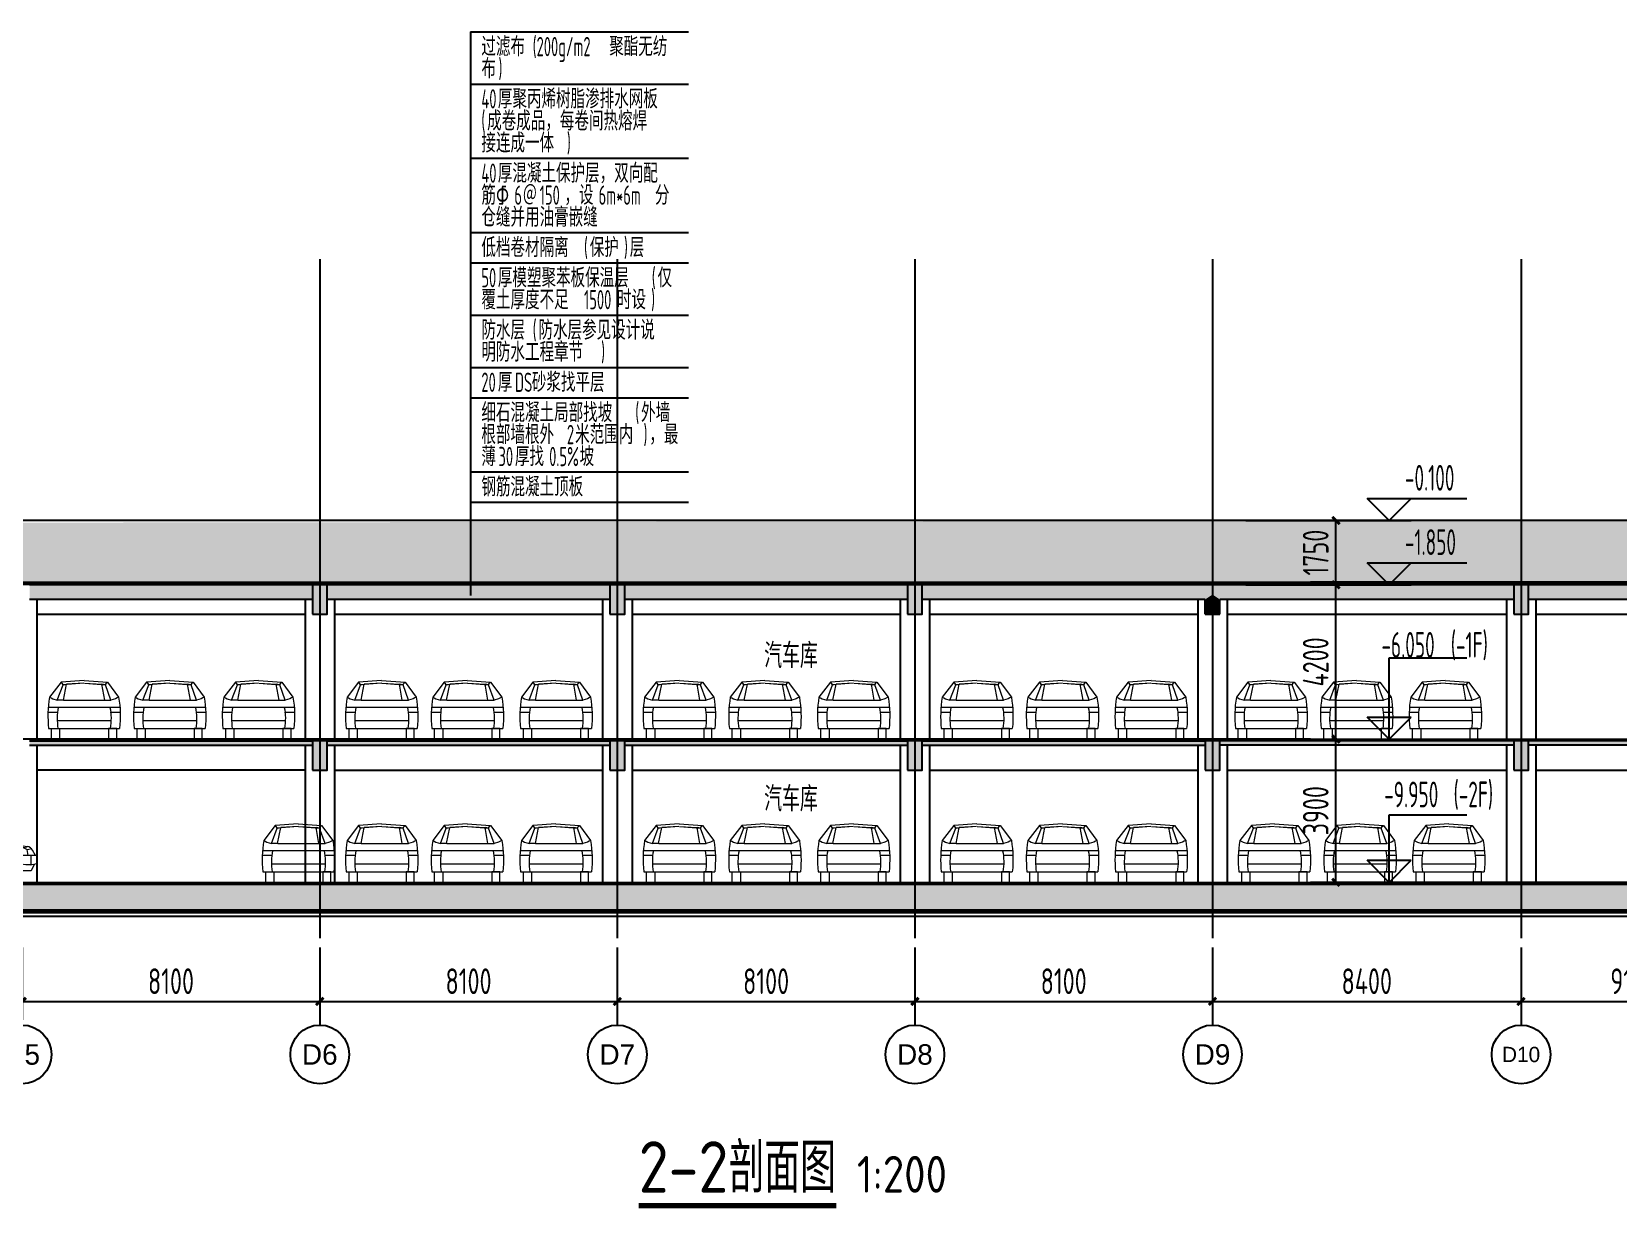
# Model space of a CAD drawing. Extents: x 33318 to 174393, y -247680 to 18171.
# Drawn here: x 66182 to 109368, y -48021 to -16002 of the extents above; entities that cross this region are included whole.
import ezdxf
from ezdxf.enums import TextEntityAlignment as Align

# ---------------------------------------------------------------- set-up
doc = ezdxf.new("R2010")
doc.units = 0
doc.header["$LTSCALE"] = 10
doc.header["$MEASUREMENT"] = 0
doc.linetypes.add('DOTE', pattern=[2.42, 2, -0.2, 0.02, -0.2])
for name, color, linetype in [('01-标注_尺寸', 124, 'Continuous'), ('01-标注_标高', 200, 'Continuous'), ('01-标注_符号', 200, 'Continuous'), ('01-标注_轴线坐标', 132, 'Continuous'), ('02-TEXT_房间', 7, 'Continuous'), ('02-TEXT_标注', 130, 'Continuous'), ('02-TEXT_轴号', 7, 'Continuous'), ('05-填充_156', 156, 'Continuous'), ('05-填充_天正', 26, 'Continuous'), ('A-SUR_保温', 222, 'Continuous'), ('A-SUR_面层', 191, 'Continuous'), ('A-TECH_结构', 21, 'Continuous'), ('A_AXIS-轴线', 36, 'DOTE'), ('A_STR-砌块墙', 121, 'Continuous'), ('A_STR-砼墙', 51, 'Continuous'), ('A_STR-砼柱', 51, 'Continuous'), ('AXIS_TEXT', 7, 'Continuous'), ('DIM_SYMB', 3, 'Continuous')]:
    doc.layers.add(name, color=color, linetype=linetype)
doc.layers.add('PUB_HATCH', color=8, linetype='Continuous', lineweight=0)
doc.styles.add('_TCH_AXIS', font='FZXiHei-I-Z08S.ttf')
doc.styles.add('_TCH_DIM', font='ROS1', dxfattribs={"width": 0.8, "bigfont": 'JD'})
doc.styles.add('_TCH_DIM_T3', font='ROS1', dxfattribs={"width": 0.8, "bigfont": 'JD'})
doc.styles.add('COMPLEX', font='COMPLEX')
doc.styles.get("Standard").update_dxf_attribs({"font": 'gbenor.shx', "bigfont": 'gbcbig.shx'})
doc.dimstyles.new('_TCH_ARCH&&200', dxfattribs={"dimtxt": 700, "dimasz": 200, "dimexe": 500, "dimexo": 600, "dimgap": 200, "dimtad": 1, "dimdec": 0, "dimzin": 0, "dimdsep": 46, "dimtxsty": '_TCH_DIM_T3', "dimblk": 'ARCHTICK', "dimcen": 0.09, "dimazin": 2, "dimtfac": 1, "dimtdec": 0, "dimtix": 1, "dimtmove": 2, "dimatfit": 3, "dimfxl": 0, "dimtolj": 1, "dimtzin": 0, "dimarcsym": 0})

# ---------------------------------------------------------------- blocks, each defined once
blk = doc.blocks.new('A$C3E782531')
at = {"layer": 'PUB_HATCH'}
for p, q in [((357, 1547), (43, 1137)), ((253, 1055), (412, 1478)), ((984, 1593), (357, 1547)), ((385, 1519), (357, 1547)), ((412, 1478), (385, 1519)), ((977, 1519), (412, 1478)), ((412, 1478), (508, 1492)), ((422, 1060), (508, 1492)), ((977, 1519), (508, 1492)), ((984, 1593), (1620, 1547)), ((992, 1519), (1565, 1478)), ((992, 1519), (1469, 1492)), ((1565, 1478), (1469, 1492)), ((1546, 1060), (1469, 1492)), ((1565, 1478), (1592, 1519)), ((1715, 1055), (1565, 1478)), ((1592, 1519), (1620, 1547)), ((1620, 1547), (1925, 1137)), ((43, 1137), (84, 1123)), ((84, 1123), (130, 1096)), ((130, 1096), (253, 1055)), ((425, 1055), (253, 1055)), ((1544, 1055), (1715, 1055)), ((1838, 1096), (1715, 1055)), ((1885, 1123), (1838, 1096)), ((1925, 1137), (1885, 1123)), ((271, 727), (2, 727)), ((9, 864), (1971, 864)), ((1716, 495), (253, 495)), ((1985, 727), (1698, 727)), ((18, 290), (1951, 290))]:
    blk.add_line(p, q, dxfattribs=at)
for points in [[(43, 1137, 0.068594), (18, 290)], [(1925, 1137, -0.068594), (1951, 290)], [(281, 863, 0.088107), (273, 290)], [(1687, 863, -0.088107), (1696, 290)]]:
    blk.add_lwpolyline(points, format="xyb", dxfattribs=at)
blk.add_lwpolyline([(425, 1055), (1546, 1060)], dxfattribs=at)
for points in [[(96, 290), (317, 290), (317, 0), (96, 0)], [(1872, 290), (1652, 290), (1652, 0), (1872, 0)]]:
    blk.add_lwpolyline(points, close=True, dxfattribs=at)
blk = doc.blocks.new('_ArchTick')
at = {"color": 0, "linetype": 'ByBlock', "const_width": 0.4}
blk.add_lwpolyline([(-0.5, -0.5), (0.5, 0.5)], dxfattribs=at)
blk = doc.blocks.new('*D166')
at = {"layer": '01-标注_尺寸', "color": 0, "lineweight": -2, "transparency": 16777216}
for p, q in [((65922, -40925), (65922, -42892)), ((74022, -40925), (74022, -42892)), ((65922, -42392), (74022, -42392))]:
    blk.add_line(p, q, dxfattribs=at)
at = {"layer": 'Defpoints', "color": 0, "transparency": 16777216}
for p in [(65922, -40325), (74022, -40325), (74022, -42392)]:
    blk.add_point(p, dxfattribs=at)
at = {"layer": '01-标注_尺寸', "color": 0, "lineweight": -2, "transparency": 16777216, "xscale": 200, "yscale": 200, "zscale": 200, "rotation": 180}
blk.add_blockref('_ArchTick', (65922, -42392), dxfattribs=at)
at = {"layer": '01-标注_尺寸', "color": 0, "lineweight": -2, "transparency": 16777216, "xscale": 200, "yscale": 200, "zscale": 200}
blk.add_blockref('_ArchTick', (74022, -42392), dxfattribs=at)
at = {"layer": '01-标注_尺寸', "color": 0, "transparency": 16777216, "insert": (69972, -41842), "char_height": 700, "attachment_point": 5, "style": '_TCH_DIM_T3'}
blk.add_mtext('\\A1;8100', dxfattribs=at)
blk = doc.blocks.new('*D167')
at = {"layer": '01-标注_尺寸', "color": 0, "lineweight": -2, "transparency": 16777216}
for p, q in [((74022, -40925), (74022, -42892)), ((82122, -40925), (82122, -42892)), ((74022, -42392), (82122, -42392))]:
    blk.add_line(p, q, dxfattribs=at)
at = {"layer": 'Defpoints', "color": 0, "transparency": 16777216}
for p in [(74022, -40325), (82122, -40325), (82122, -42392)]:
    blk.add_point(p, dxfattribs=at)
at = {"layer": '01-标注_尺寸', "color": 0, "lineweight": -2, "transparency": 16777216, "xscale": 200, "yscale": 200, "zscale": 200, "rotation": 180}
blk.add_blockref('_ArchTick', (74022, -42392), dxfattribs=at)
at = {"layer": '01-标注_尺寸', "color": 0, "lineweight": -2, "transparency": 16777216, "xscale": 200, "yscale": 200, "zscale": 200}
blk.add_blockref('_ArchTick', (82122, -42392), dxfattribs=at)
at = {"layer": '01-标注_尺寸', "color": 0, "transparency": 16777216, "insert": (78072, -41842), "char_height": 700, "attachment_point": 5, "style": '_TCH_DIM_T3'}
blk.add_mtext('\\A1;8100', dxfattribs=at)
blk = doc.blocks.new('*D168')
at = {"layer": '01-标注_尺寸', "color": 0, "lineweight": -2, "transparency": 16777216}
for p, q in [((82122, -40925), (82122, -42892)), ((90222, -40925), (90222, -42892)), ((82122, -42392), (90222, -42392))]:
    blk.add_line(p, q, dxfattribs=at)
at = {"layer": 'Defpoints', "color": 0, "transparency": 16777216}
for p in [(82122, -40325), (90222, -40325), (90222, -42392)]:
    blk.add_point(p, dxfattribs=at)
at = {"layer": '01-标注_尺寸', "color": 0, "lineweight": -2, "transparency": 16777216, "xscale": 200, "yscale": 200, "zscale": 200, "rotation": 180}
blk.add_blockref('_ArchTick', (82122, -42392), dxfattribs=at)
at = {"layer": '01-标注_尺寸', "color": 0, "lineweight": -2, "transparency": 16777216, "xscale": 200, "yscale": 200, "zscale": 200}
blk.add_blockref('_ArchTick', (90222, -42392), dxfattribs=at)
at = {"layer": '01-标注_尺寸', "color": 0, "transparency": 16777216, "insert": (86172, -41842), "char_height": 700, "attachment_point": 5, "style": '_TCH_DIM_T3'}
blk.add_mtext('\\A1;8100', dxfattribs=at)
blk = doc.blocks.new('*D169')
at = {"layer": '01-标注_尺寸', "color": 0, "lineweight": -2, "transparency": 16777216}
for p, q in [((90222, -40925), (90222, -42892)), ((98322, -40925), (98322, -42892)), ((90222, -42392), (98322, -42392))]:
    blk.add_line(p, q, dxfattribs=at)
at = {"layer": 'Defpoints', "color": 0, "transparency": 16777216}
for p in [(90222, -40325), (98322, -40325), (98322, -42392)]:
    blk.add_point(p, dxfattribs=at)
at = {"layer": '01-标注_尺寸', "color": 0, "lineweight": -2, "transparency": 16777216, "xscale": 200, "yscale": 200, "zscale": 200, "rotation": 180}
blk.add_blockref('_ArchTick', (90222, -42392), dxfattribs=at)
at = {"layer": '01-标注_尺寸', "color": 0, "lineweight": -2, "transparency": 16777216, "xscale": 200, "yscale": 200, "zscale": 200}
blk.add_blockref('_ArchTick', (98322, -42392), dxfattribs=at)
at = {"layer": '01-标注_尺寸', "color": 0, "transparency": 16777216, "insert": (94272, -41842), "char_height": 700, "attachment_point": 5, "style": '_TCH_DIM_T3'}
blk.add_mtext('\\A1;8100', dxfattribs=at)
blk = doc.blocks.new('*D170')
at = {"layer": '01-标注_尺寸', "color": 0, "lineweight": -2, "transparency": 16777216}
for p, q in [((98322, -40925), (98322, -42892)), ((106722, -40925), (106722, -42892)), ((98322, -42392), (106722, -42392))]:
    blk.add_line(p, q, dxfattribs=at)
at = {"layer": 'Defpoints', "color": 0, "transparency": 16777216}
for p in [(98322, -40325), (106722, -40325), (106722, -42392)]:
    blk.add_point(p, dxfattribs=at)
at = {"layer": '01-标注_尺寸', "color": 0, "lineweight": -2, "transparency": 16777216, "xscale": 200, "yscale": 200, "zscale": 200, "rotation": 180}
blk.add_blockref('_ArchTick', (98322, -42392), dxfattribs=at)
at = {"layer": '01-标注_尺寸', "color": 0, "lineweight": -2, "transparency": 16777216, "xscale": 200, "yscale": 200, "zscale": 200}
blk.add_blockref('_ArchTick', (106722, -42392), dxfattribs=at)
at = {"layer": '01-标注_尺寸', "color": 0, "transparency": 16777216, "insert": (102522, -41842), "char_height": 700, "attachment_point": 5, "style": '_TCH_DIM_T3'}
blk.add_mtext('\\A1;8400', dxfattribs=at)
blk = doc.blocks.new('*D171')
at = {"layer": '01-标注_尺寸', "color": 0, "lineweight": -2, "transparency": 16777216}
for p, q in [((106722, -40925), (106722, -42892)), ((115822, -40925), (115822, -42892)), ((106722, -42392), (115822, -42392))]:
    blk.add_line(p, q, dxfattribs=at)
at = {"layer": 'Defpoints', "color": 0, "transparency": 16777216}
for p in [(106722, -40325), (115822, -40325), (115822, -42392)]:
    blk.add_point(p, dxfattribs=at)
at = {"layer": '01-标注_尺寸', "color": 0, "lineweight": -2, "transparency": 16777216, "xscale": 200, "yscale": 200, "zscale": 200, "rotation": 180}
blk.add_blockref('_ArchTick', (106722, -42392), dxfattribs=at)
at = {"layer": '01-标注_尺寸', "color": 0, "lineweight": -2, "transparency": 16777216, "xscale": 200, "yscale": 200, "zscale": 200}
blk.add_blockref('_ArchTick', (115822, -42392), dxfattribs=at)
at = {"layer": '01-标注_尺寸', "color": 0, "transparency": 16777216, "insert": (109775, -41842), "char_height": 700, "attachment_point": 5, "style": '_TCH_DIM_T3'}
blk.add_mtext('\\A1;9100', dxfattribs=at)
blk = doc.blocks.new('_AXISO')
blk.add_circle((0, 0), 0.5)
at = {"layer": 'AXIS_TEXT', "style": 'COMPLEX', "width": 1.041667}
blk.add_attdef('A', text='', height=0.56, dxfattribs=at).set_placement((-0.25, -0.28), (0.25, -0.28), align=Align.FIT)
blk = doc.blocks.new('_FZH')
blk.add_lwpolyline([(-0.5, -0.5), (0.5, -0.5), (0.5, 0.5), (-0.5, 0.5)], close=True)
at = {"layer": 'PUB_HATCH'}
blk.add_solid([(-0.5, -0.5), (0.5, -0.5), (-0.5, 0.5), (0.5, 0.5)], dxfattribs=at)
blk = doc.blocks.new('*D184')
at = {"layer": '01-标注_尺寸', "color": 0, "lineweight": -2, "transparency": 16777216}
for p, q in [((99228, -29302), (102182, -29302)), ((101682, -31052), (101682, -29302)), ((99228, -31052), (102182, -31052))]:
    blk.add_line(p, q, dxfattribs=at)
at = {"layer": 'Defpoints', "color": 0, "transparency": 16777216}
for p in [(98628, -29302), (101682, -29302), (98628, -31052)]:
    blk.add_point(p, dxfattribs=at)
at = {"layer": '01-标注_尺寸', "color": 0, "lineweight": -2, "transparency": 16777216, "xscale": 200, "yscale": 200, "zscale": 200}
for p, rotation in [((101682, -29302), 90), ((101682, -31052), 270)]:
    blk.add_blockref('_ArchTick', p, dxfattribs=dict(at, rotation=rotation))
at = {"layer": '01-标注_尺寸', "color": 0, "transparency": 16777216, "insert": (101132, -30177), "char_height": 700, "attachment_point": 5, "rotation": 90, "style": '_TCH_DIM_T3'}
blk.add_mtext('\\A1;1750', dxfattribs=at)
blk = doc.blocks.new('*D185')
at = {"layer": '01-标注_尺寸', "color": 0, "lineweight": -2, "transparency": 16777216}
for p, q in [((99228, -31052), (102182, -31052)), ((101682, -35252), (101682, -31052)), ((99228, -35252), (102182, -35252))]:
    blk.add_line(p, q, dxfattribs=at)
at = {"layer": 'Defpoints', "color": 0, "transparency": 16777216}
for p in [(98628, -31052), (101682, -31052), (98628, -35252)]:
    blk.add_point(p, dxfattribs=at)
at = {"layer": '01-标注_尺寸', "color": 0, "lineweight": -2, "transparency": 16777216, "xscale": 200, "yscale": 200, "zscale": 200}
for p, rotation in [((101682, -31052), 90), ((101682, -35252), 270)]:
    blk.add_blockref('_ArchTick', p, dxfattribs=dict(at, rotation=rotation))
at = {"layer": '01-标注_尺寸', "color": 0, "transparency": 16777216, "insert": (101132, -33152), "char_height": 700, "attachment_point": 5, "rotation": 90, "style": '_TCH_DIM_T3'}
blk.add_mtext('\\A1;4200', dxfattribs=at)
blk = doc.blocks.new('*D186')
at = {"layer": '01-标注_尺寸', "color": 0, "lineweight": -2, "transparency": 16777216}
for p, q in [((99228, -35252), (102182, -35252)), ((101682, -39152), (101682, -35252)), ((99228, -39152), (102182, -39152))]:
    blk.add_line(p, q, dxfattribs=at)
at = {"layer": 'Defpoints', "color": 0, "transparency": 16777216}
for p in [(98628, -35252), (101682, -35252), (98628, -39152)]:
    blk.add_point(p, dxfattribs=at)
at = {"layer": '01-标注_尺寸', "color": 0, "lineweight": -2, "transparency": 16777216, "xscale": 200, "yscale": 200, "zscale": 200}
for p, rotation in [((101682, -35252), 90), ((101682, -39152), 270)]:
    blk.add_blockref('_ArchTick', p, dxfattribs=dict(at, rotation=rotation))
at = {"layer": '01-标注_尺寸', "color": 0, "transparency": 16777216, "insert": (101132, -37202), "char_height": 700, "attachment_point": 5, "rotation": 90, "style": '_TCH_DIM_T3'}
blk.add_mtext('\\A1;3900', dxfattribs=at)
blk = doc.blocks.new('$elev$00000063')
at = {"layer": 'PUB_HATCH'}
for p, q in [((-1095, 1524), (-1792, 1196)), ((-1041, 1469), (-1505, 1142)), ((-1177, 1114), (-849, 1497)), ((-1095, 1524), (-596, 1598)), ((-1041, 1469), (-1095, 1524)), ((-1081, 1510), (-1068, 1497)), ((-1068, 1497), (-1041, 1469)), ((-1041, 1469), (-590, 1538)), ((-849, 1497), (-1041, 1469)), ((-891, 1109), (-713, 1524)), ((-713, 1524), (-849, 1497)), ((-685, 1524), (-713, 1524)), ((-590, 1538), (-685, 1524)), ((-596, 1598), (-183, 1613)), ((-180, 1551), (-590, 1538)), ((-590, 1538), (-249, 1551)), ((-249, 1551), (-180, 1551)), ((-166, 1087), (-249, 1551)), ((154, 1598), (-183, 1613)), ((-180, 1551), (161, 1524)), ((-180, 1551), (-33, 1085)), ((154, 1598), (516, 1551)), ((161, 1524), (462, 1483)), ((161, 1524), (366, 1497)), ((462, 1483), (366, 1497)), ((784, 1064), (366, 1497)), ((462, 1483), (489, 1524)), ((953, 1059), (462, 1483)), ((489, 1524), (516, 1551)), ((516, 1551), (1212, 1142)), ((-2218, 1068), (-2229, 786)), ((-2202, 1087), (-2215, 869)), ((-2215, 869), (-2215, 786)), ((-2215, 869), (1814, 869)), ((-1505, 1142), (-2202, 1087)), ((-1792, 1196), (-2128, 1164)), ((-1792, 1196), (-1750, 1182)), ((-1750, 1182), (-1628, 1155)), ((-1505, 1142), (-1628, 1155)), ((-1546, 814), (-1409, 869)), ((-1505, 1142), (-1177, 1114)), ((-1273, 869), (-1177, 1114)), ((-1273, 869), (-1136, 814)), ((-1177, 1114), (-891, 1109)), ((-693, 1103), (-1177, 1114)), ((-891, 1109), (-853, 1107)), ((-693, 1103), (-166, 1087)), ((-33, 1085), (-166, 1087)), ((-33, 1085), (782, 1060)), ((746, 983), (779, 1053)), ((746, 983), (751, 987)), ((746, 983), (762, 983)), ((751, 987), (789, 1059)), ((783, 987), (762, 983)), ((779, 1053), (834, 1158)), ((822, 1059), (783, 987)), ((819, 1120), (789, 1059)), ((834, 1158), (819, 1120)), ((835, 1120), (822, 1059)), ((822, 1059), (953, 1059)), ((834, 1158), (835, 1120)), ((1076, 1101), (953, 1059)), ((1090, 869), (953, 1059)), ((953, 1059), (1636, 1019)), ((1172, 1128), (1076, 1101)), ((1212, 1142), (1172, 1128)), ((1212, 1142), (1661, 1087)), ((1677, 869), (1541, 814)), ((2210, 950), (1636, 1019)), ((1661, 1087), (2334, 982)), ((1964, 814), (1814, 869)), ((2319, 896), (2210, 950)), ((2219, 951), (2327, 973)), ((2319, 896), (2373, 909)), ((2319, 896), (2352, 738)), ((2373, 909), (2456, 923)), ((2556, 735), (2480, 878)), ((-2338, 786), (-2338, 622)), ((-2338, 786), (-1655, 732)), ((-2262, 524), (-2119, 377)), ((-2242, 522), (-1750, 500)), ((-1723, 623), (-1750, 500)), ((-1750, 322), (-1750, 500)), ((-1655, 732), (-1723, 623)), ((-1650, 741), (-1546, 814)), ((-1136, 814), (-1027, 732)), ((-958, 623), (-1027, 732)), ((1431, 732), (-1027, 732)), ((-958, 623), (-931, 500)), ((-931, 500), (-931, 295)), ((1335, 500), (-931, 500)), ((1335, 500), (1335, 295)), ((1337, 499), (1362, 610)), ((1431, 732), (1363, 623)), ((1431, 732), (1541, 814)), ((2060, 732), (1964, 814)), ((2436, 738), (2060, 732)), ((2060, 732), (2127, 623)), ((2155, 500), (2127, 623)), ((2155, 500), (2155, 322)), ((2291, 486), (2155, 500)), ((2456, 486), (2291, 486)), ((2428, 486), (2587, 520)), ((2596, 735), (2436, 738)), ((2441, 488), (2436, 738)), ((2523, 488), (2437, 322)), ((2596, 735), (2587, 520)), ((-2119, 377), (-2147, 377)), ((-2119, 377), (-1750, 322)), ((-931, 295), (1335, 295)), ((2437, 322), (2155, 322))]:
    blk.add_line(p, q, dxfattribs=at)
for points in [[(-33, 1085, -0.073246), (-13, 336)], [(1079, 868, -0.088107), (1087, 295)]]:
    blk.add_lwpolyline(points, format="xyb", dxfattribs=at)
for centre, radius in [((-1352, 377), 372), ((-1352, 377), 277), ((-1352, 377), 141), ((-1352, 377), 104), ((1751, 377), 372), ((1751, 377), 277), ((1751, 377), 141), ((1751, 377), 104)]:
    blk.add_circle(centre, radius, dxfattribs=at)
for centre, radius, start, end in [((-2118, 1064), 100, 95.5094, 177.8582), ((2303, 784), 200, 27.974, 81.1208), ((-2238, 622), 100, 180, 267.3569)]:
    blk.add_arc(centre, radius, start, end, dxfattribs=at)
at = {"layer": 'PUB_HATCH', "width": 0.8, "flags": 9}
for tag in ['XSIZE', 'YSIZE']:
    blk.add_attdef(tag, (0, 0), '', height=0.5, dxfattribs=at)

msp = doc.modelspace()

# ---------------------------------------------------------------- hatches: boundary and pattern name
at = {"layer": '05-填充_156'}
h = msp.add_hatch(dxfattribs=at)
h.set_pattern_fill('AR-SAND', color=256, scale=100)
h.set_pattern_definition([(37.5, (-662271.12, 43823.55), (-8.000156, 244.70662), [0, -193.04, 0, -215.9, 0, -206.375]), (7.5, (-662271.12, 43823.55), (224.76164, 358.41255), [0, -104.14, 0, -173.99, 0, -66.675]), (327.5, (-662427.33, 43823.55), (395.496185, 0.71859), [0, -63.5, 0, -228.6, 0, -298.45]), (317.5, (-662427.33, 43823.55), (381.77823, 111.46466), [0, -31.75, 0, -149.86, 0, -171.45])])
h.paths.add_polyline_path([(57428.1, -31052), (57428.1, -29372), (113402, -29302), (113402, -29492), (115452, -29492), (115452, -30982)])
at = {"layer": '05-填充_天正'}
for points in [[(66122, -31052), (66122, -31452), (73822, -31452), (73822, -31052)], [(74222, -31052), (74222, -31452), (81922, -31452), (81922, -31052)], [(82322, -31052), (82322, -31452), (90022, -31452), (90022, -31052)], [(90422, -31052), (90422, -31452), (98122, -31452), (98322, -31318.6), (98322, -31052)], [(106522, -31452), (106522, -31052), (98322, -31052), (98322, -31318.6), (98522, -31452)], [(106922, -31052), (106922, -31452), (115822, -31452), (115522, -31052)], [(98522, -31852), (98522, -31452), (98322, -31318.6), (98122, -31452), (98122, -31852)], [(73822, -35422), (73822, -35302), (66122, -35302), (66122, -35422)], [(81922, -35422), (81922, -35302), (74222, -35302), (74222, -35422)], [(90022, -35422), (90022, -35302), (82322, -35302), (82322, -35422)], [(98122, -35422), (98122, -35302), (90422, -35302), (90422, -35422)], [(98522, -35302), (98522, -35422), (106522, -35422), (106522, -35302)], [(106922, -35302), (106922, -35422), (115522, -35422), (115522, -35302)], [(57322, -39202), (57322, -39902), (135722, -39902), (135722, -39435.3), (135522, -39202)]]:
    msp.add_hatch(color=256, dxfattribs=at).paths.add_polyline_path(points)

# ---------------------------------------------------------------- linework, layer by layer
at = {"layer": '01-标注_标高'}
for p, q in [((103134.9, -29302), (102534.9, -28702)), ((102534.9, -28702), (105248, -28702)), ((103134.9, -29302), (103734.9, -28702)), ((101076.8, -29302), (103734.9, -29302)), ((103134.9, -31052), (102534.9, -30452)), ((102534.9, -30452), (105248, -30452)), ((103134.9, -31052), (103734.9, -30452)), ((101076.8, -31052), (103734.9, -31052)), ((103134.9, -35252), (103134.9, -33039.2)), ((103134.9, -33039.2), (105248, -33039.2)), ((103134.9, -35252), (102534.9, -34652)), ((102534.9, -34652), (103734.9, -34652)), ((103134.9, -35252), (103734.9, -34652)), ((101076.8, -35252), (103734.9, -35252)), ((103134.9, -39152), (103134.9, -37318.2)), ((103134.9, -37318.2), (105248, -37318.2)), ((103134.9, -39152), (102534.9, -38552)), ((102534.9, -38552), (103734.9, -38552)), ((103134.9, -39152), (103734.9, -38552)), ((101076.8, -39152), (103734.9, -39152))]:
    msp.add_line(p, q, dxfattribs=at)
at = {"layer": '01-标注_符号'}
for p, q in [((78122, -16001.9), (78122, -16001.9)), ((78122, -16001.9), (84062.7, -16001.9)), ((78122, -16001.9), (78122, -28806.6)), ((78122, -17424.6), (84062.7, -17424.6)), ((78122, -19445.9), (84062.7, -19445.9)), ((78122, -21467.1), (84062.7, -21467.1)), ((78122, -22291.4), (84062.7, -22291.4)), ((78122, -23714.1), (84062.7, -23714.1)), ((78122, -25136.9), (84062.7, -25136.9)), ((78122, -25961.1), (84062.7, -25961.1)), ((78122, -27982.4), (84062.7, -27982.4)), ((78122, -28806.6), (78122, -31346)), ((78122, -28806.6), (84062.7, -28806.6))]:
    msp.add_line(p, q, dxfattribs=at)
at = {"layer": '01-标注_轴线坐标'}
for p, q in [((74022, -41035.1), (74022, -43035.1)), ((82122, -41035.1), (82122, -43035.1)), ((90222, -41035.1), (90222, -43035.1)), ((98322, -41035.1), (98322, -43035.1)), ((106722, -41035.1), (106722, -43035.1))]:
    msp.add_line(p, q, dxfattribs=at)
at = {"layer": 'A-SUR_保温'}
for points in [[(143602, -29352), (143602, -40082), (49734.2, -40082), (48925.9, -41481.9), (46018.1, -41482), (45209.8, -40082), (40142, -40082), (40142, -29422)], [(143502, -29352), (143502, -39982), (49676.5, -39982), (48868.2, -41381.9), (46075.8, -41382), (45267.5, -39982), (40242, -39982), (40242, -29422)], [(143482, -29352), (143482, -39962), (49665, -39962), (48856.7, -41361.9), (46087.4, -41362), (45279.1, -39962), (40262, -39962), (40262, -29422)], [(143472, -29352), (143472, -39952), (49659.2, -39952), (48850.9, -41351.9), (46093.1, -41352), (45284.9, -39952), (40272, -39952), (40272, -29422)], [(113522, -29302), (113522, -29442), (115502, -29442), (115502, -31032), (100993.4, -31032)], [(113504, -29302), (113504, -29492), (115452, -29492), (115452, -30982), (100993.4, -30982)], [(57378.1, -29442), (57378.1, -31032), (100993.4, -31032)], [(57428.1, -29442), (57428.1, -30982), (100993.4, -30982)]]:
    msp.add_lwpolyline(points, dxfattribs=at)
at = {"layer": 'A-SUR_面层'}
for points in [[(100993.4, -35252), (40722, -35252)], [(100993.4, -35252), (135522, -35252)], [(107992.5, -35252), (135522, -35252)], [(57322, -39152), (98322, -39152)], [(98322, -39152), (100993.4, -39152)], [(135522, -39152), (100993.4, -39152)]]:
    msp.add_lwpolyline(points, dxfattribs=at)
at = {"layer": 'A-TECH_结构'}
for points in [[(66322, -31452), (66322, -35252)], [(73622, -31452), (73622, -35252)], [(74422, -31452), (74422, -35252)], [(81722, -31452), (81722, -35252)], [(82522, -31452), (82522, -35252)], [(89822, -31452), (89822, -35252)], [(90622, -31452), (90622, -35252)], [(97922, -31452), (97922, -35252)], [(98722, -31452), (98722, -35252)], [(106322, -31452), (106322, -35252)], [(107122, -31452), (107122, -35252)], [(66322, -31852), (73622, -31852)], [(73822, -31852), (74222, -31852)], [(74422, -31852), (81722, -31852)], [(81922, -31852), (82322, -31852)], [(82522, -31852), (89822, -31852)], [(90022, -31852), (90422, -31852)], [(90622, -31852), (97922, -31852)], [(98722, -31852), (106322, -31852)], [(107122, -31852), (115422, -31852)], [(66322, -35422), (66322, -39152)], [(73622, -35422), (73622, -39152)], [(74422, -35422), (74422, -39152)], [(81722, -35422), (81722, -39152)], [(82522, -35422), (82522, -39152)], [(89822, -35422), (89822, -39152)], [(90622, -35422), (90622, -39152)], [(97922, -35422), (97922, -39152)], [(98722, -35422), (98722, -39152)], [(106322, -35422), (106322, -39152)], [(107122, -35422), (107122, -39152)], [(73622, -36102), (66322, -36102)], [(74422, -36102), (81722, -36102)], [(82522, -36102), (89822, -36102)], [(90622, -36102), (97922, -36102)], [(98722, -36102), (106322, -36102)], [(107122, -36102), (115422, -36102)]]:
    msp.add_lwpolyline(points, dxfattribs=at)
at = {"layer": 'A_AXIS-轴线'}
for p, q in [((74022, -22189.7), (74022, -40675.5)), ((82122, -22189.7), (82122, -40675.5)), ((90222, -22189.7), (90222, -40675.5)), ((98322, -22189.7), (98322, -40675.5)), ((106722, -22189.7), (106722, -40675.5))]:
    msp.add_line(p, q, dxfattribs=at)
at = {"layer": 'A_STR-砌块墙'}
msp.add_line((113472, -29302), (40002, -29302), dxfattribs=at)
at = {"layer": 'A_STR-砼墙'}
for p, q in [((73822, -31052), (66122, -31052)), ((81922, -31052), (74222, -31052)), ((90022, -31052), (82322, -31052)), ((98322, -31052), (90422, -31052)), ((106522, -31052), (98322, -31052)), ((115522, -31052), (106922, -31052)), ((73822, -31452), (66122, -31452)), ((81922, -31452), (74222, -31452)), ((90022, -31452), (82322, -31452)), ((98122, -31452), (90422, -31452)), ((98122, -31852), (98122, -31452)), ((98522, -31852), (98522, -31452)), ((106522, -31452), (98522, -31452)), ((115822, -31452), (106922, -31452)), ((98122, -31852), (98522, -31852)), ((66122, -35302), (73822, -35302)), ((74222, -35302), (81922, -35302)), ((82322, -35302), (90022, -35302)), ((90422, -35302), (98122, -35302)), ((106522, -35302), (98522, -35302)), ((115522, -35302), (106922, -35302)), ((66122, -35422), (73822, -35422)), ((74222, -35422), (81922, -35422)), ((82322, -35422), (90022, -35422)), ((90422, -35422), (98122, -35422)), ((106522, -35422), (98522, -35422)), ((115522, -35422), (106922, -35422)), ((57322, -39202), (135522, -39202)), ((57322, -39902), (135722, -39902))]:
    msp.add_line(p, q, dxfattribs=at)
at = {"layer": 'DIM_SYMB', "const_width": 140}
msp.add_lwpolyline([(82702.4, -47950.9), (88083.5, -47950.9)], dxfattribs=at)

# ---------------------------------------------------------------- block references
at = {"layer": '01-标注_轴线坐标'}
ref = msp.add_blockref('_AXISO', (65922, -43835.1), dxfattribs=dict(at, xscale=1600, yscale=1600, zscale=1600))
ref.add_attrib('A', 'D5', dxfattribs={"layer": '02-TEXT_轴号', "height": 557.28, "style": '_TCH_AXIS', "width": 0.989305}).set_placement((65436.3, -44113.7), (66407.8, -44113.7), align=Align.FIT)
ref = msp.add_blockref('_AXISO', (74022, -43835.1), dxfattribs=dict(at, xscale=1600, yscale=1600, zscale=1600))
ref.add_attrib('A', 'D6', dxfattribs={"layer": '02-TEXT_轴号', "height": 557.28, "style": '_TCH_AXIS', "width": 0.989305}).set_placement((73536.3, -44113.7), (74507.8, -44113.7), align=Align.FIT)
ref = msp.add_blockref('_AXISO', (82122, -43835.1), dxfattribs=dict(at, xscale=1600, yscale=1600, zscale=1600))
ref.add_attrib('A', 'D7', dxfattribs={"layer": '02-TEXT_轴号', "height": 552.78, "style": '_TCH_AXIS'}).set_placement((81635, -44111.5), (82609.1, -44111.5), align=Align.FIT)
ref = msp.add_blockref('_AXISO', (90222, -43835.1), dxfattribs=dict(at, xscale=1600, yscale=1600, zscale=1600))
ref.add_attrib('A', 'D8', dxfattribs={"layer": '02-TEXT_轴号', "height": 557.28, "style": '_TCH_AXIS', "width": 0.989305}).set_placement((89736.3, -44113.7), (90707.8, -44113.7), align=Align.FIT)
ref = msp.add_blockref('_AXISO', (98322, -43835.1), dxfattribs=dict(at, xscale=1600, yscale=1600, zscale=1600))
ref.add_attrib('A', 'D9', dxfattribs={"layer": '02-TEXT_轴号', "height": 557.28, "style": '_TCH_AXIS', "width": 0.989305}).set_placement((97836.3, -44113.7), (98807.8, -44113.7), align=Align.FIT)
ref = msp.add_blockref('_AXISO', (106722, -43835.1), dxfattribs=dict(at, xscale=1600, yscale=1600, zscale=1600))
ref.add_attrib('A', 'D10', dxfattribs={"layer": '02-TEXT_轴号', "height": 415.57, "style": '_TCH_AXIS', "width": 0.989305}).set_placement((106202, -44042.9), (107242, -44042.9), align=Align.FIT)
at = {"layer": 'A_STR-砼柱', "xscale": 400, "yscale": 800, "zscale": 800}
for p in [(74022, -31452), (82122, -31452), (90222, -31452), (106722, -31452), (74022, -35702), (82122, -35702), (90222, -35702), (98322, -35702), (106722, -35702)]:
    msp.add_blockref('_FZH', p, dxfattribs=at)
at = {"layer": 'PUB_HATCH'}
for name, p in [('A$C3E782531', (66623, -35252)), ('A$C3E782531', (68953.2, -35252)), ('A$C3E782531', (71368.4, -35252)), ('A$C3E782531', (74723, -35252)), ('A$C3E782531', (77053.2, -35252)), ('A$C3E782531', (79468.4, -35252)), ('A$C3E782531', (82823, -35252)), ('A$C3E782531', (85153.2, -35252)), ('A$C3E782531', (87568.4, -35252)), ('A$C3E782531', (90923, -35252)), ('A$C3E782531', (93253.2, -35252)), ('A$C3E782531', (95668.4, -35252)), ('A$C3E782531', (98929, -35252)), ('A$C3E782531', (101259.2, -35252)), ('A$C3E782531', (103674.4, -35252)), ('$elev$00000063', (63726.3, -39156.8)), ('A$C3E782531', (72453.6, -39152)), ('A$C3E782531', (74723, -39152)), ('A$C3E782531', (77053.2, -39152)), ('A$C3E782531', (79468.4, -39152)), ('A$C3E782531', (82823, -39152)), ('A$C3E782531', (85153.2, -39152)), ('A$C3E782531', (87568.4, -39152)), ('A$C3E782531', (90923, -39152)), ('A$C3E782531', (93253.2, -39152)), ('A$C3E782531', (95668.4, -39152)), ('A$C3E782531', (99023, -39152)), ('A$C3E782531', (101353.2, -39152)), ('A$C3E782531', (103768.4, -39152))]:
    msp.add_blockref(name, p, dxfattribs=at)

# ---------------------------------------------------------------- texts
at = {"layer": '02-TEXT_房间'}
for p in [(86120, -33319.4), (86120, -37219.4)]:
    msp.add_text('汽车库', height=675.18, dxfattribs=at).set_placement(p)
at = {"layer": '02-TEXT_标注', "style": '_TCH_DIM'}
for s, height, width, p in [('过滤布', 520.93, 0.8, (78421.3, -16668.6)), ('(200g/m2', 525, 0.64, (79818, -16668.6)), ('聚酯无纺', 520.93, 0.8, (81901.2, -16668.6)), ('布', 520.9, 0.8, (78421.3, -17267.1)), (')', 525, 0.64, (78886.9, -17267.1)), ('40', 525, 0.64, (78421.3, -18091.4)), ('厚聚丙烯树脂渗排水网板', 520.93, 0.8, (78869.3, -18091.4)), ('(', 525, 0.64, (78421.3, -18689.9)), ('成卷成品，每卷间热熔焊', 520.93, 0.8, (78578.1, -18689.9)), ('接连成一体', 520.93, 0.8, (78421.3, -19288.4)), (')', 525, 0.64, (80749.2, -19288.4)), ('40', 525, 0.64, (78421.3, -20112.6)), ('厚混凝土保护层，双向配', 520.93, 0.8, (78869.3, -20112.6)), ('筋Φ', 520.93, 0.8, (78421.3, -20711.1)), ('6', 525, 0.64, (79319.3, -20711.1)), ('＠', 520.9, 0.8, (79543.3, -20711.1)), ('150', 525, 0.64, (80008.9, -20711.1)), ('，设', 520.93, 0.8, (80680.9, -20711.1)), ('6m*6m', 525, 0.64, (81612, -20711.1)), ('分', 520.9, 0.8, (83146.4, -20711.1)), ('仓缝并用油膏嵌缝', 520.93, 0.8, (78421.3, -21309.6)), ('低档卷材隔离', 520.93, 0.8, (78421.3, -22133.9)), ('(', 525, 0.64, (81214.8, -22133.9)), ('保护', 520.93, 0.8, (81371.6, -22133.9)), (')', 525, 0.64, (82302.7, -22133.9)), ('层', 520.9, 0.8, (82459.5, -22133.9)), ('50', 525, 0.64, (78421.3, -22958.1)), ('厚模塑聚苯板保温层', 520.93, 0.8, (78869.3, -22958.1)), ('(', 525, 0.64, (83059.5, -22958.1)), ('仅', 520.9, 0.8, (83216.3, -22958.1)), ('覆土厚度不足', 520.93, 0.8, (78421.3, -23556.6)), ('1500', 525, 0.64, (81214.8, -23556.6)), ('时设', 520.93, 0.8, (82110.8, -23556.6)), (')', 525, 0.64, (83041.9, -23556.6)), ('防水层', 520.93, 0.8, (78421.3, -24380.9)), ('(', 525, 0.64, (79818, -24380.9)), ('防水层参见设计说', 520.93, 0.8, (79974.8, -24380.9)), ('明防水工程章节', 520.93, 0.8, (78421.3, -24979.4)), (')', 525, 0.64, (81680.4, -24979.4)), ('20', 525, 0.64, (78421.3, -25803.6)), ('厚', 520.9, 0.8, (78869.3, -25803.6)), ('DS', 525, 0.64, (79334.9, -25803.6)), ('砂浆找平层', 520.93, 0.8, (79794.1, -25803.6)), ('细石混凝土局部找坡', 520.93, 0.8, (78421.3, -26627.9)), ('(', 525, 0.64, (82611.5, -26627.9)), ('外墙', 520.93, 0.8, (82768.3, -26627.9)), ('根部墙根外', 520.93, 0.8, (78421.3, -27226.4)), ('2', 525, 0.64, (80749.2, -27226.4)), ('米范围内', 520.93, 0.8, (80973.2, -27226.4)), (')', 525, 0.64, (82835.5, -27226.4)), ('，最', 520.93, 0.8, (82992.3, -27226.4)), ('薄', 520.9, 0.8, (78421.3, -27824.9)), ('30', 525, 0.64, (78886.9, -27824.9)), ('厚找', 520.93, 0.8, (79334.9, -27824.9)), ('0.5%', 525, 0.64, (80266, -27824.9)), ('坡', 520.9, 0.8, (81094.8, -27824.9)), ('-0.100', 700, 0.64, (103560.3, -28492)), ('钢筋混凝土顶板', 520.93, 0.8, (78421.3, -28649.1)), ('-1.850', 700, 0.64, (103560.3, -30242)), ('-6.050', 700, 0.64, (102921, -33039.2)), ('(-1F)', 700, 0.64, (104808.7, -33039.2)), ('-9.950', 700, 0.64, (102995.4, -37108.2)), ('(-2F)', 700, 0.64, (104883.1, -37108.2))]:
    msp.add_text(s, height=height, dxfattribs=dict(at, width=width)).set_placement(p)
at = {"layer": '02-TEXT_标注'}
for s, height, p in [('2-2', 1400, (82702.4, -47596.4)), ('剖面图', 1350.35, (85152.4, -47596.4)), ('1:200', 1000, (88643.5, -47596.4))]:
    msp.add_text(s, height=height, dxfattribs=at).set_placement(p)

# ---------------------------------------------------------------- dimensions: what is measured, and where the dimension line sits
at = {"layer": '01-标注_尺寸'}
for p1, p2, distance, picture, middle in [((98628, -31052), (98628, -29302), -3053.9, '*D184', (101131.9, -30177)), ((98628, -35252), (98628, -31052), -3053.9, '*D185', (101131.9, -33152)), ((98628, -39152), (98628, -35252), -3053.9, '*D186', (101131.9, -37202)), ((65922, -40325.5), (74022, -40325.5), -2066.4, '*D166', (69972, -41841.9)), ((74022, -40325.5), (82122, -40325.5), -2066.4, '*D167', (78072, -41841.9)), ((82122, -40325.5), (90222, -40325.5), -2066.4, '*D168', (86172, -41841.9)), ((90222, -40325.5), (98322, -40325.5), -2066.4, '*D169', (94272, -41841.9)), ((98322, -40325.5), (106722, -40325.5), -2066.4, '*D170', (102522, -41841.9))]:
    dim = msp.add_aligned_dim(p1=p1, p2=p2, distance=distance, dimstyle='_TCH_ARCH&&200', dxfattribs=at)
    dim.commit()
    dim.dimension.update_dxf_attribs({"geometry": picture, "text_midpoint": middle})
dim = msp.add_linear_dim(base=(115822, -42391.9), p1=(106722, -40325.5), p2=(115822, -40325.5), angle=0, dimstyle='_TCH_ARCH&&200', dxfattribs=at)
dim.commit()
dim.dimension.update_dxf_attribs({"geometry": '*D171', "text_midpoint": (109775.2, -41841.9), "dimtype": 161})

doc.saveas('drawing.dxf')
